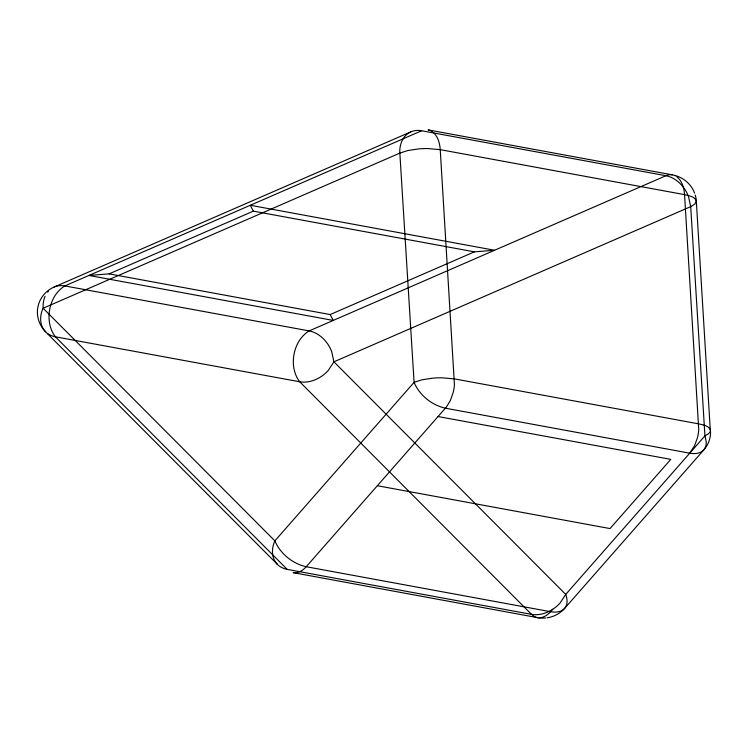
<?xml version="1.0" encoding="UTF-8"?>
<svg xmlns="http://www.w3.org/2000/svg" width="748" height="748" viewBox="0 0 748 748"><rect width="100%" height="100%" fill="white"/><g stroke="black" fill="none" stroke-linecap="round" stroke-linejoin="round"><path stroke-width="1.12" d="M710.544 430.306C709.085 425.575 702.914 424.967 698.791 423.882L454.475 378.899L441.872 377.796A92.126 88.853 11.3 0 0 433.008 378.133L422.022 379.797L414.083 382.34L274.881 540.86C271.337 548.321 271.272 558.288 277.452 564.422L45.637 331.841C39.466 325.707 39.522 315.74 43.066 308.279L399.843 153.097L407.782 150.554L418.768 148.889A92.126 88.853 11.3 0 1 427.641 148.553L440.235 149.656L684.551 194.639C688.674 195.724 694.845 196.331 696.313 201.072L710.376 431.446L708.683 433.644L704.934 435.888L565.731 594.408L560.065 603.028A38.279 36.923 11.3 0 1 553.632 608.732C547.255 613.126 539.271 615.716 531.519 614.36L287.204 569.387L55.389 336.806C43.823 321.818 48.583 295.675 64.861 285.923L421.638 130.75L665.944 175.724C673.677 177.22 680.194 182.512 684.56 188.898A38.111 36.755 11.3 0 1 688.515 196.537L690.694 206.644L704.934 435.888L706.28 442.115L706.037 445.331L704.7 448.716M45.104 296.273L44.796 296.975A28.368 27.358 11.3 0 0 43.132 308.269L274.881 540.86C280.332 553.782 292.58 563.683 306.222 566.722L550.537 611.705C555.353 612.612 561.14 612.294 564.628 608.414L703.831 449.894A28.976 27.947 11.3 0 0 710.6 431.97M47.592 292.113L48.442 291.122M45.637 331.841A28.957 27.928 11.3 0 1 43.356 329.251A28.976 27.947 11.3 0 1 37.699 316.18L37.409 313.066A28.976 27.947 11.3 0 1 42.655 296.161L44.497 293.899A28.976 27.947 11.3 0 1 54.165 287.008L410.942 131.826C402.835 135.304 399.217 144.747 399.843 153.097L414.083 382.34C419.525 395.262 431.783 405.164 445.425 408.202L689.74 453.185L694.602 445.649L697.388 437.917A49.91 48.143 11.3 0 0 698.744 429.707L684.551 194.639C684.093 188.15 682.232 181.044 676.893 176.846M377.039 486.078L306.222 566.722C303.024 570.425 298.218 573.557 293.123 572.631L537.429 617.614C543.768 618.736 549.097 613.865 552.697 609.255M703.831 449.894C700.334 453.774 694.546 454.092 689.74 453.185M109.133 273.871L330.186 314.562L333.243 320.434L88.928 275.451L109.133 273.871L253.348 211.142L474.391 251.842L494.596 250.253L250.281 205.27L253.348 211.142M330.186 314.562L474.391 251.842M675.248 175.817A9.948 9.593 11.3 0 0 672.452 174.864L428.137 129.89A10.425 10.051 11.3 0 1 432.568 131.872M64.861 285.923L309.176 330.906C316.9 332.402 323.426 337.685 327.783 344.08A38.111 36.755 11.3 0 1 331.738 351.719L333.917 361.826L328.26 370.447A38.279 36.923 11.3 0 1 321.818 376.141C315.441 380.536 307.465 383.135 299.705 381.779L55.389 336.806M438.104 416.543L670.788 459.375L610.022 528.574L377.347 485.733L446.472 406.94L450.287 400.666L453.073 392.934A49.91 48.143 11.3 0 0 454.438 384.724L440.235 149.656C439.824 143.691 438.235 137.389 433.924 133.004M531.519 614.36L299.705 381.779C288.139 366.801 292.898 340.658 309.176 330.906L665.944 175.724A11.089 10.696 11.3 0 1 672.461 174.798M410.914 131.76A18.064 17.419 11.3 0 1 421.629 130.788M674.696 175.369A28.976 27.947 11.3 0 1 694.593 193.096M695.238 195.022A28.976 27.947 11.3 0 1 696.313 201.072L694.845 204.054L690.694 206.644L333.917 361.826L565.731 594.408C567.442 598.868 567.984 604.562 564.628 608.414A28.976 27.947 11.3 0 1 547.069 617.811M287.213 569.331A17.999 17.363 11.3 0 1 277.396 564.478M537.419 617.689A11.155 10.753 11.3 0 1 531.557 614.332M545.657 617.979A28.976 27.947 11.3 0 1 537.438 617.614M54.137 286.942A18.064 17.419 11.3 0 1 64.852 285.97M55.399 336.768A18.429 17.784 11.3 0 1 47.489 333.496"/></g></svg>
